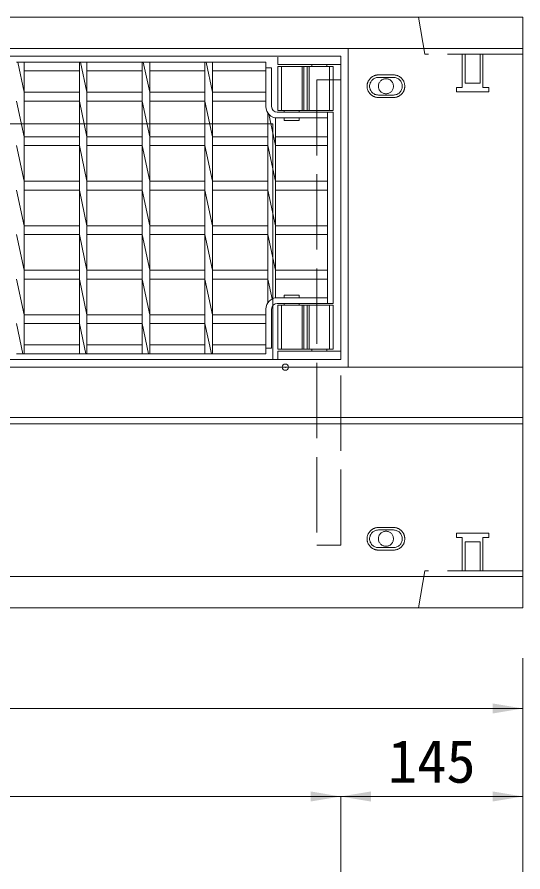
# Model space of a CAD drawing. Units: millimetres at full size; details may follow other scales. Extents: x -256 to 8822, y 144 to 6610.
# Drawn here: x 7583 to 7986, y 4368 to 5048 of the extents above; entities that cross this region are included whole.
import ezdxf
from ezdxf.enums import TextEntityAlignment as Align

# ---------------------------------------------------------------- set-up
doc = ezdxf.new("R2010")
doc.units = ezdxf.units.MM
doc.header["$LTSCALE"] = 10
doc.header["$PDMODE"] = 32
doc.header["$PDSIZE"] = 5
doc.linetypes.add('DASHED', pattern=[7.5, 6, -1.5])
doc.linetypes.add('USER3', pattern=[2.7, 1.5, -1.2])
for name, color, linetype, lineweight in [('10-グレーチング', 3, 'Continuous', 5), ('20-受枠', 2, 'Continuous', 5), ('94-UANGLE', 6, 'USER3', 5), ('KIJUN', 7, 'Continuous', 9), ('PL', 4, 'Continuous', 5), ('寸法線', 7, 'Continuous', 13)]:
    doc.layers.add(name, color=color, linetype=linetype, lineweight=lineweight)
doc.styles.add('ＭＳ ゴシック', font='')
doc.styles.get('ＭＳ ゴシック').set_extended_font_data('MS Gothic')

# ---------------------------------------------------------------- blocks, each defined once
blk = doc.blocks.new('filled_arrow')
at = {"color": 0, "linetype": 'Continuous', "lineweight": -2}
blk.add_solid([(7.5, 1.25), (0, 0), (7.5, -1.25)], dxfattribs=at)

msp = doc.modelspace()

# ---------------------------------------------------------------- linework, layer by layer
at = {"layer": '10-グレーチング'}
for p, q in [((7582.51, 5012.59), (7588.51, 5012.59)), ((7583.44, 5012.59), (7588.51, 4988.59)), ((7588.51, 5012.59), (7588.51, 4780.59)), ((7588.51, 5012.59), (7632.51, 5012.59)), ((7632.51, 5012.59), (7632.51, 4780.59)), ((7632.51, 5012.59), (7638.51, 5012.59)), ((7633.44, 5012.59), (7638.51, 4988.59)), ((7638.51, 5012.59), (7682.51, 5012.59)), ((7638.51, 5012.59), (7638.51, 4780.59)), ((7682.51, 5012.59), (7682.51, 4780.59)), ((7682.51, 5012.59), (7688.51, 5012.59)), ((7683.44, 5012.59), (7688.51, 4988.59)), ((7688.51, 5012.59), (7688.51, 4780.59)), ((7688.51, 5012.59), (7732.51, 5012.59)), ((7732.51, 5012.59), (7732.51, 4780.59)), ((7732.51, 5012.59), (7738.51, 5012.59)), ((7733.44, 5012.59), (7738.51, 4988.59)), ((7738.51, 5012.59), (7738.51, 4780.59)), ((7738.51, 5012.59), (7781.01, 5012.59)), ((7781.01, 5005.59), (7781.01, 5012.59)), ((7588.51, 5005.59), (7632.51, 5005.59)), ((7638.51, 5005.59), (7682.51, 5005.59)), ((7688.51, 5005.59), (7732.51, 5005.59)), ((7738.51, 5005.59), (7781.01, 5005.59)), ((7588.51, 4988.59), (7632.51, 4988.59)), ((7638.51, 4988.59), (7682.51, 4988.59)), ((7688.51, 4988.59), (7732.51, 4988.59)), ((7738.51, 4988.59), (7781.01, 4988.59)), ((7781.01, 4981.59), (7781.01, 4988.59)), ((7582.51, 4981.59), (7588.51, 4953.19)), ((7588.51, 4981.59), (7632.51, 4981.59)), ((7632.51, 4981.59), (7638.51, 4953.19)), ((7638.51, 4981.59), (7682.51, 4981.59)), ((7682.51, 4981.59), (7688.51, 4953.19)), ((7688.51, 4981.59), (7732.51, 4981.59)), ((7732.51, 4981.59), (7738.51, 4953.19)), ((7738.51, 4981.59), (7781.01, 4981.59)), ((7782.51, 4972.12), (7782.51, 4821.07)), ((7783.24, 4971.17), (7788.51, 4946.19)), ((7830.01, 4972.59), (7830.01, 4820.59)), ((7830.01, 4972.59), (7834.51, 4972.59)), ((7834.51, 4972.59), (7834.51, 4820.59)), ((7788.51, 4968.22), (7788.51, 4824.97)), ((7588.51, 4953.19), (7632.51, 4953.19)), ((7638.51, 4953.19), (7682.51, 4953.19)), ((7688.51, 4953.19), (7732.51, 4953.19)), ((7738.51, 4953.19), (7782.51, 4953.19)), ((7788.51, 4953.19), (7830.01, 4953.19)), ((7582.51, 4946.19), (7588.51, 4917.79)), ((7588.51, 4946.19), (7632.51, 4946.19)), ((7632.51, 4946.19), (7638.51, 4917.79)), ((7638.51, 4946.19), (7682.51, 4946.19)), ((7682.51, 4946.19), (7688.51, 4917.79)), ((7688.51, 4946.19), (7732.51, 4946.19)), ((7732.51, 4946.19), (7738.51, 4917.79)), ((7738.51, 4946.19), (7782.51, 4946.19)), ((7782.51, 4946.19), (7788.51, 4917.79)), ((7788.51, 4946.19), (7830.01, 4946.19)), ((7588.51, 4917.79), (7632.51, 4917.79)), ((7638.51, 4917.79), (7682.51, 4917.79)), ((7688.51, 4917.79), (7732.51, 4917.79)), ((7738.51, 4917.79), (7782.51, 4917.79)), ((7788.51, 4917.79), (7830.01, 4917.79)), ((7582.51, 4910.79), (7588.51, 4882.39)), ((7588.51, 4910.79), (7632.51, 4910.79)), ((7632.51, 4910.79), (7638.51, 4882.39)), ((7638.51, 4910.79), (7682.51, 4910.79)), ((7682.51, 4910.79), (7688.51, 4882.39)), ((7688.51, 4910.79), (7732.51, 4910.79)), ((7732.51, 4910.79), (7738.51, 4882.39)), ((7738.51, 4910.79), (7782.51, 4910.79)), ((7782.51, 4910.79), (7788.51, 4882.39)), ((7788.51, 4910.79), (7830.01, 4910.79)), ((7588.51, 4882.39), (7632.51, 4882.39)), ((7638.51, 4882.39), (7682.51, 4882.39)), ((7688.51, 4882.39), (7732.51, 4882.39)), ((7738.51, 4882.39), (7782.51, 4882.39)), ((7788.51, 4882.39), (7830.01, 4882.39)), ((7582.51, 4875.39), (7588.51, 4846.99)), ((7588.51, 4875.39), (7632.51, 4875.39)), ((7632.51, 4875.39), (7638.51, 4846.99)), ((7638.51, 4875.39), (7682.51, 4875.39)), ((7682.51, 4875.39), (7688.51, 4846.99)), ((7688.51, 4875.39), (7732.51, 4875.39)), ((7732.51, 4875.39), (7738.51, 4846.99)), ((7738.51, 4875.39), (7782.51, 4875.39)), ((7782.51, 4875.39), (7788.51, 4846.99)), ((7788.51, 4875.39), (7830.01, 4875.39)), ((7588.51, 4846.99), (7632.51, 4846.99)), ((7638.51, 4846.99), (7682.51, 4846.99)), ((7688.51, 4846.99), (7732.51, 4846.99)), ((7738.51, 4846.99), (7782.51, 4846.99)), ((7788.51, 4846.99), (7830.01, 4846.99)), ((7582.51, 4839.99), (7588.51, 4811.59)), ((7588.51, 4839.99), (7632.51, 4839.99)), ((7632.51, 4839.99), (7638.51, 4811.59)), ((7638.51, 4839.99), (7682.51, 4839.99)), ((7682.51, 4839.99), (7688.51, 4811.59)), ((7688.51, 4839.99), (7732.51, 4839.99)), ((7732.51, 4839.99), (7738.51, 4811.59)), ((7738.51, 4839.99), (7782.51, 4839.99)), ((7782.51, 4839.99), (7785.87, 4824.09)), ((7788.51, 4839.99), (7830.01, 4839.99)), ((7830.01, 4820.59), (7834.51, 4820.59)), ((7588.51, 4811.59), (7632.51, 4811.59)), ((7638.51, 4811.59), (7682.51, 4811.59)), ((7688.51, 4811.59), (7732.51, 4811.59)), ((7738.51, 4811.59), (7781.01, 4811.59)), ((7781.01, 4811.59), (7781.01, 4804.59)), ((7582.51, 4804.59), (7587.58, 4780.59)), ((7588.51, 4804.59), (7632.51, 4804.59)), ((7632.51, 4804.59), (7637.58, 4780.59)), ((7638.51, 4804.59), (7682.51, 4804.59)), ((7682.51, 4804.59), (7687.58, 4780.59)), ((7688.51, 4804.59), (7732.51, 4804.59)), ((7732.51, 4804.59), (7737.58, 4780.59)), ((7738.51, 4804.59), (7781.01, 4804.59)), ((7588.51, 4787.59), (7632.51, 4787.59)), ((7638.51, 4787.59), (7682.51, 4787.59)), ((7688.51, 4787.59), (7732.51, 4787.59)), ((7738.51, 4787.59), (7781.01, 4787.59)), ((7781.01, 4787.59), (7781.01, 4780.59)), ((7582.51, 4780.59), (7588.51, 4780.59)), ((7588.51, 4780.59), (7632.51, 4780.59)), ((7632.51, 4780.59), (7638.51, 4780.59)), ((7638.51, 4780.59), (7682.51, 4780.59)), ((7682.51, 4780.59), (7688.51, 4780.59)), ((7688.51, 4780.59), (7732.51, 4780.59)), ((7732.51, 4780.59), (7738.51, 4780.59)), ((7738.51, 4780.59), (7781.01, 4780.59))]:
    msp.add_line(p, q, dxfattribs=at)
at = {"layer": '20-受枠'}
for p, q in [((7790.51, 5010.59), (7790.51, 5016.59)), ((7790.51, 5010.59), (7790.51, 5016.59)), ((7840.51, 5010.59), (7790.51, 5010.59)), ((7840.51, 5010.59), (7790.51, 5010.59)), ((7817.51, 5010.59), (7817.51, 5009.09)), ((7829.51, 5010.59), (7829.51, 5009.09)), ((7795.51, 4972.59), (7795.51, 4974.09)), ((7807.51, 4972.59), (7807.51, 4974.09)), ((7795.51, 4820.59), (7795.51, 4819.09)), ((7807.51, 4820.59), (7807.51, 4819.09)), ((7840.51, 4782.59), (7790.51, 4782.59)), ((7790.51, 4782.59), (7790.51, 4776.59)), ((7817.51, 4782.59), (7817.51, 4784.09)), ((7829.51, 4782.59), (7829.51, 4784.09))]:
    msp.add_line(p, q, dxfattribs=at)
at = {"layer": '20-受枠', "lineweight": 13}
for p, q in [((7795.51, 4968.09), (7795.51, 4966.09)), ((7795.51, 4966.09), (7807.51, 4966.09)), ((7807.51, 4968.09), (7807.51, 4966.09)), ((7795.51, 4827.09), (7807.51, 4827.09)), ((7795.51, 4825.09), (7795.51, 4827.09)), ((7807.51, 4825.09), (7807.51, 4827.09))]:
    msp.add_line(p, q, dxfattribs=at)
at = {"layer": '94-UANGLE', "linetype": 'Continuous'}
for p, q in [((7790.51, 4974.09), (7790.51, 5009.09)), ((7790.51, 5009.09), (7834.51, 5009.09)), ((7811.11, 5009.09), (7811.11, 4974.09)), ((7813.91, 5009.09), (7813.91, 4974.09)), ((7834.51, 4974.09), (7834.51, 5009.09)), ((7790.51, 4974.09), (7834.51, 4974.09)), ((7790.51, 4819.09), (7790.51, 4784.09)), ((7790.51, 4819.09), (7834.51, 4819.09)), ((7811.11, 4784.09), (7811.11, 4819.09)), ((7813.91, 4784.09), (7813.91, 4819.09)), ((7834.51, 4819.09), (7834.51, 4784.09)), ((7790.51, 4784.09), (7834.51, 4784.09))]:
    msp.add_line(p, q, dxfattribs=at)
at = {"layer": '94-UANGLE', "linetype": 'DASHED'}
for p, q in [((7793.31, 4974.09), (7793.31, 5009.09)), ((7809.71, 5009.09), (7809.71, 4974.09)), ((7815.31, 5009.09), (7815.31, 4974.09)), ((7831.71, 5009.09), (7831.71, 4974.09)), ((7793.31, 4819.09), (7793.31, 4784.09)), ((7809.71, 4784.09), (7809.71, 4819.09)), ((7815.31, 4784.09), (7815.31, 4819.09)), ((7831.71, 4784.09), (7831.71, 4819.09))]:
    msp.add_line(p, q, dxfattribs=at)
at = {"layer": 'KIJUN', "linetype": 'DASHED'}
for p, q in [((7870.51, 5002.34), (7882.51, 5002.34)), ((7870.51, 5000.34), (7882.51, 5000.34)), ((7882.51, 4986.34), (7870.51, 4986.34)), ((7882.51, 4984.34), (7870.51, 4984.34)), ((7882.51, 4642.34), (7870.51, 4642.34)), ((7882.51, 4640.34), (7870.51, 4640.34)), ((7870.51, 4626.34), (7882.51, 4626.34)), ((7870.51, 4624.34), (7882.51, 4624.34))]:
    msp.add_line(p, q, dxfattribs=at)
at = {"layer": 'KIJUN'}
for p, q in [((7985.51, 4769.84), (7836.51, 4769.84)), ((6987.51, 4729.84), (7985.51, 4729.84)), ((6987.51, 4724.84), (7985.51, 4724.84))]:
    msp.add_line(p, q, dxfattribs=at)
at = {"layer": 'KIJUN', "lineweight": 20}
for points in [[(7985.51, 4578.34), (6987.51, 4578.34), (6987.51, 5048.34), (7985.51, 5048.34)], [(7985.51, 5023.34), (6987.51, 5023.34), (6987.51, 4603.34), (7985.51, 4603.34)]]:
    msp.add_lwpolyline(points, close=True, dxfattribs=at)
at = {"layer": 'KIJUN', "linetype": 'DASHED'}
for points in [[(7907.51, 5018.84), (7902.51, 5048.34), (7985.51, 5048.34), (7985.51, 5018.84)], [(7953.74, 5018.84), (7937.29, 5018.84), (7937.29, 4992.34), (7932.76, 4992.34), (7932.76, 4988.84), (7958.26, 4988.84), (7958.26, 4992.34), (7953.74, 4992.34)], [(7939.51, 5018.84), (7951.51, 5018.84), (7951.51, 4995.84), (7939.51, 4995.84)], [(7840.51, 4998.34), (7821.51, 4998.34), (7821.51, 4628.34), (7840.51, 4628.34)], [(7953.74, 4607.84), (7937.29, 4607.84), (7937.29, 4634.34), (7932.76, 4634.34), (7932.76, 4637.84), (7958.26, 4637.84), (7958.26, 4634.34), (7953.74, 4634.34)], [(7939.51, 4607.84), (7951.51, 4607.84), (7951.51, 4630.84), (7939.51, 4630.84)], [(7907.51, 4607.84), (7902.51, 4578.34), (7985.51, 4578.34), (7985.51, 4607.84)]]:
    msp.add_lwpolyline(points, close=True, dxfattribs=at)
at = {"layer": 'KIJUN'}
for points in [[(7846.51, 5023.34), (7126.51, 5023.34), (7126.51, 4769.84), (7846.51, 4769.84)], [(7840.51, 5017.34), (7132.51, 5017.34), (7132.51, 4775.84), (7840.51, 4775.84)]]:
    msp.add_lwpolyline(points, close=True, dxfattribs=at)
at = {"layer": 'KIJUN', "lineweight": 5}
msp.add_lwpolyline([(7786.51, 4963.34), (7186.51, 4963.34), (7186.51, 4775.84), (7786.51, 4775.84)], close=True, dxfattribs=at)
at = {"layer": 'KIJUN', "linetype": 'DASHED'}
for centre in [(7876.51, 4993.34), (7876.51, 4633.34)]:
    msp.add_circle(centre, 6, dxfattribs=at)
for centre, radius, start, end in [((7870.51, 4993.34), 9, 90, 180), ((7870.51, 4993.34), 7, 90, 180), ((7882.51, 4993.34), 9, 0, 90), ((7882.51, 4993.34), 7, 0, 90), ((7870.51, 4993.34), 9, 180, 270), ((7870.51, 4993.34), 7, 180, 270), ((7882.51, 4993.34), 9, 270, 0), ((7882.51, 4993.34), 7, 270, 0), ((7870.51, 4633.34), 9, 90, 180), ((7870.51, 4633.34), 7, 90, 180), ((7882.51, 4633.34), 9, 0, 90), ((7882.51, 4633.34), 7, 0, 90), ((7870.51, 4633.34), 9, 180, 270), ((7870.51, 4633.34), 7, 180, 270), ((7882.51, 4633.34), 9, 270, 0), ((7882.51, 4633.34), 7, 270, 0)]:
    msp.add_arc(centre, radius, start, end, dxfattribs=at)
at = {"layer": 'KIJUN'}
msp.add_point((7796.51, 4769.84), dxfattribs=at)
at = {"layer": 'PL'}
for p, q in [((7781.01, 5008.09), (7781.01, 4977.09)), ((7781.01, 5008.09), (7785.51, 5008.09)), ((7785.51, 5008.09), (7785.51, 4977.09)), ((7790.01, 4972.59), (7830.01, 4972.59)), ((7830.01, 4972.59), (7830.01, 4968.09)), ((7790.01, 4968.09), (7830.01, 4968.09)), ((7790.01, 4825.09), (7830.01, 4825.09)), ((7830.01, 4820.59), (7830.01, 4825.09)), ((7781.01, 4785.09), (7781.01, 4816.09)), ((7785.51, 4785.09), (7785.51, 4816.09)), ((7790.01, 4820.59), (7830.01, 4820.59)), ((7781.01, 4785.09), (7785.51, 4785.09))]:
    msp.add_line(p, q, dxfattribs=at)
for centre, radius, start, end in [((7790.01, 4977.09), 9, 180, 270), ((7790.01, 4977.09), 4.5, 180, 270), ((7790.01, 4816.09), 9, 90, 180), ((7790.01, 4816.09), 4.5, 90, 180)]:
    msp.add_arc(centre, radius, start, end, dxfattribs=at)
at = {"layer": '寸法線'}
for p, q in [((7985.51, 4538.34), (7985.51, 4498.34)), ((6987.51, 4498.34), (7985.51, 4498.34)), ((6987.51, 4498.34), (7985.51, 4498.34)), ((7985.51, 4368.34), (7985.51, 4498.34)), ((6987.51, 4428.34), (7985.51, 4428.34)), ((7132.51, 4428.34), (7840.51, 4428.34)), ((7840.51, 4368.34), (7840.51, 4428.34)), ((7840.51, 4428.34), (7985.51, 4428.34)), ((7840.51, 4368.34), (7840.51, 4428.34)), ((7985.51, 4368.34), (7985.51, 4428.34)), ((7985.51, 4368.34), (7985.51, 4428.34))]:
    msp.add_line(p, q, dxfattribs=at)

# ---------------------------------------------------------------- block references
at = {"layer": '寸法線', "xscale": 3.2, "yscale": 3.2, "rotation": 180}
for p in [(7985.51, 4498.34), (7985.51, 4498.34), (7840.51, 4428.34), (7985.51, 4428.34), (7985.51, 4428.34)]:
    msp.add_blockref('filled_arrow', p, dxfattribs=at)
at = {"layer": '寸法線', "xscale": 3.2, "yscale": 3.2}
msp.add_blockref('filled_arrow', (7840.51, 4428.34), dxfattribs=at)

# ---------------------------------------------------------------- texts
at = {"layer": '寸法線', "style": 'ＭＳ ゴシック'}
msp.add_text('145', height=34.18, dxfattribs=at).set_placement((7913.01, 4456.34), align=Align.MIDDLE_CENTER)

doc.saveas('drawing.dxf')
